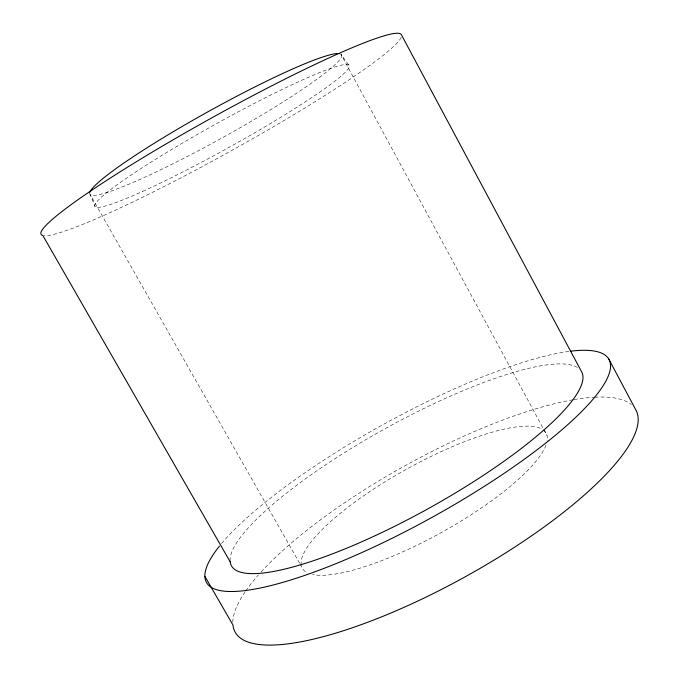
<?xml version="1.0" encoding="UTF-8"?>
<svg xmlns="http://www.w3.org/2000/svg" width="679" height="679" viewBox="0 0 679 679"><rect width="100%" height="100%" fill="white"/><g stroke="black" fill="none" stroke-linecap="round" stroke-linejoin="round"><path stroke-width="0.51" stroke-dasharray="3.4 2.55" d="M348.565 64.811L340.799 54.023L543.489 428.933M299.634 563.231L90.273 194.746L95.247 206.9M300.16 564.156L301.731 566.923A139.356 36.131 -29 0 0 307.129 572.677M543.989 429.866L547.019 435.46M401.179 37.328A205.958 19.114 -29 0 1 232.337 150.169A205.958 19.114 -29 0 1 44.135 235.689M230.079 560.905A200.186 45.417 -29 0 1 386.682 427.838A200.186 45.417 -29 0 1 579.128 368.714M341.435 54.566A143.889 14.845 -29 0 1 216.406 141.02A143.889 14.845 -29 0 1 89.823 192.301M232.804 622.278A229.095 63.155 -29 0 1 245.111 591.85M245.722 590.968A229.095 63.155 -29 0 1 258.453 574.909M261.177 571.888A229.095 63.155 -29 0 1 573.068 399.778M574.128 399.591A229.095 63.155 -29 0 1 593.998 397.232M594.906 397.181A229.095 63.155 -29 0 1 631.326 404.616M221.566 543.548A230.096 52.436 -29 0 1 570.335 351.23M543.259 429.943A139.356 36.131 -29 0 1 547.147 440.866M545.984 445.144A139.356 36.131 -29 0 1 441.766 532.302A139.356 36.131 -29 0 1 312.595 574.519M301.272 565.225A139.356 36.131 -29 0 1 403.436 470.937A139.356 36.131 -29 0 1 542.394 429.357M142.802 191.325A145.442 13.402 -29 0 0 348.004 69.114A145.442 13.402 -29 0 0 175.25 147.326A145.442 13.402 -29 0 0 142.802 191.325"/><path stroke-width="1.02" d="M204.863 576.344L232.931 624.977A229.095 63.155 -29 0 0 455.168 582.259A229.095 63.155 -29 0 0 635.654 409.598L608.74 358.987M89.823 192.301A143.889 14.845 -29 0 1 207.91 111.806A143.889 14.845 -29 0 1 339.687 53.649M570.335 351.23A230.096 52.436 -29 0 1 433.873 516.346A230.096 52.436 -29 0 1 219.461 546.111M230.147 561.754L42.819 235.477A205.958 19.114 -29 0 1 202.147 123.23A205.958 19.114 -29 0 1 401.23 34.434L581.954 372.406A200.186 45.417 -29 0 1 418.96 513.714A200.186 45.417 -29 0 1 230.147 561.754"/></g></svg>
